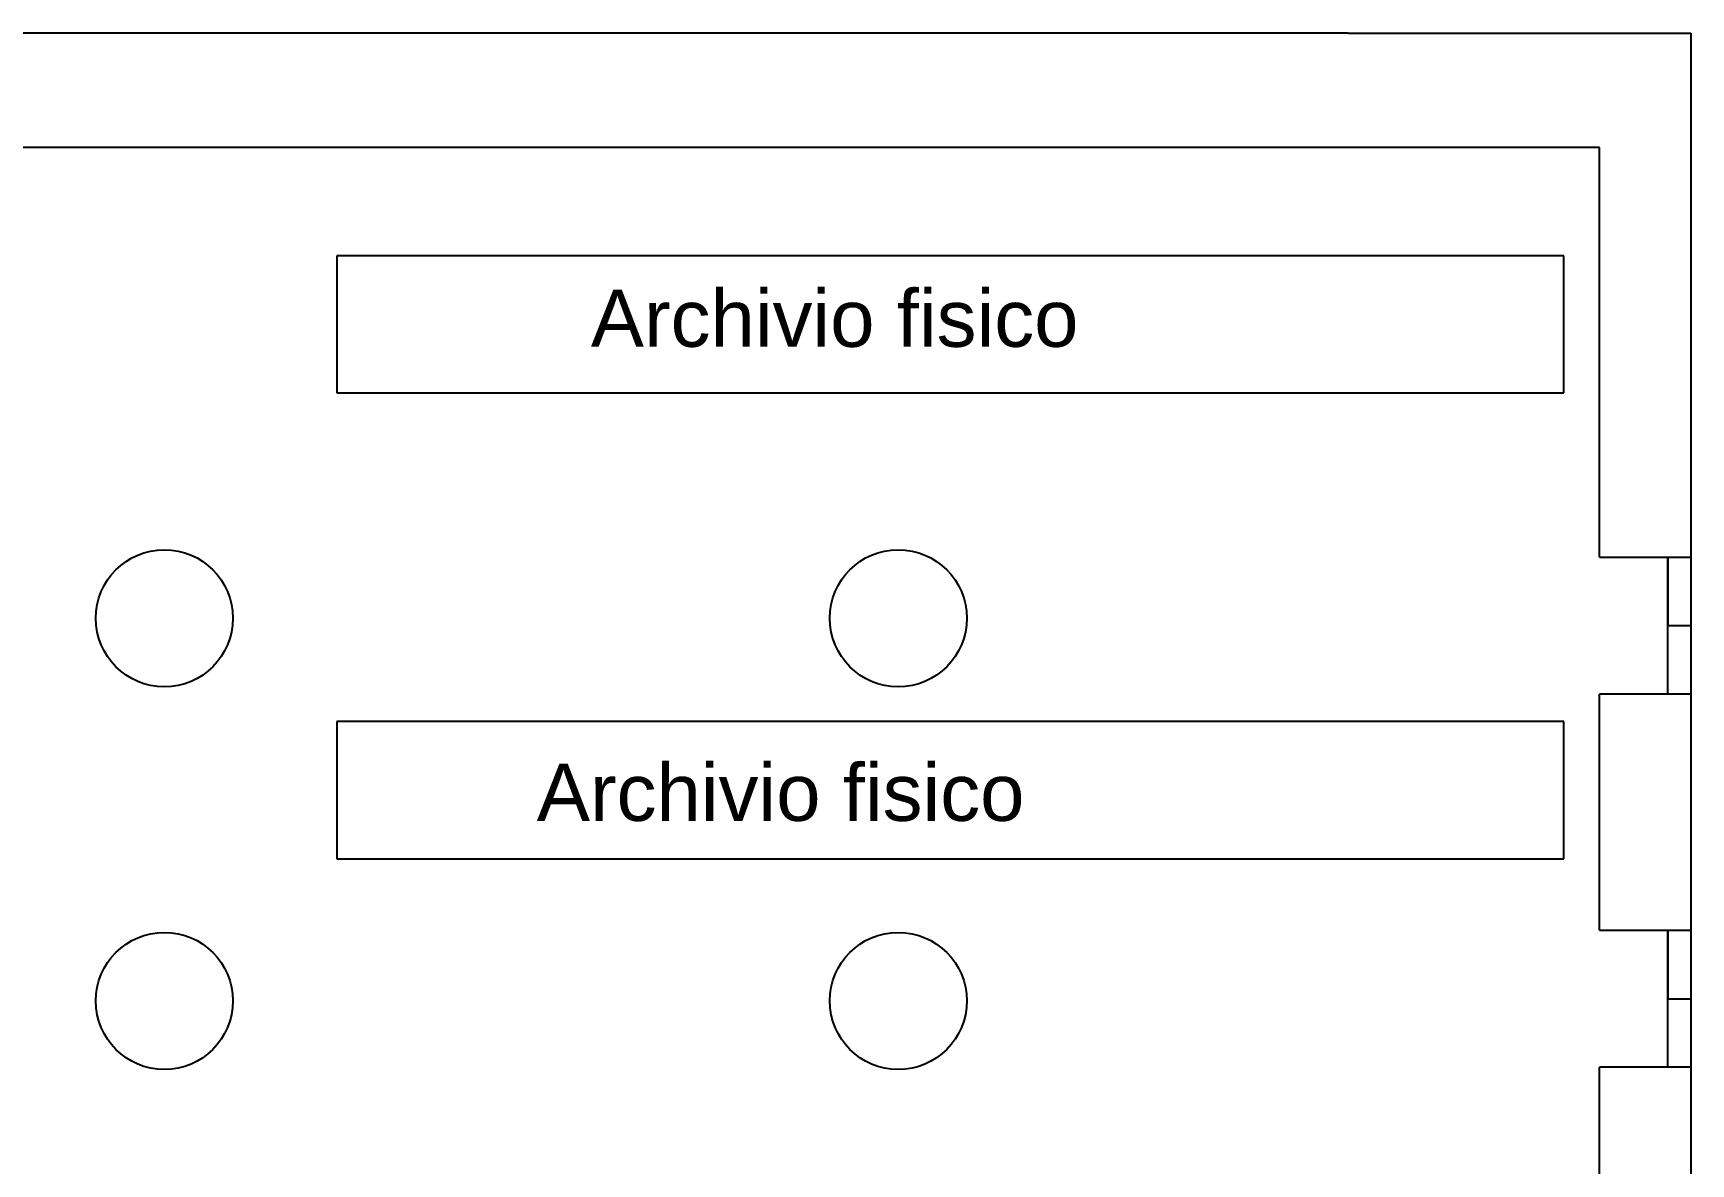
# Model space of a CAD drawing. Header units: millimetres. Extents: x -1911 to 4021, y -174 to 2851.
# Drawn here: x -984 to -259, y 1081 to 1576 of the extents above; entities that cross this region are included whole.
import ezdxf

# ---------------------------------------------------------------- set-up
doc = ezdxf.new("R2010")
doc.units = ezdxf.units.MM
doc.styles.get("Standard").update_dxf_attribs({"font": 'arial.ttf'})

msp = doc.modelspace()

# ---------------------------------------------------------------- linework, layer by layer
at = {"color": 0}
for p, q in [((-408.9, 1576.22), (-1123.9, 1576.22)), ((-408.9, 1576.22), (-258.9, 1576.22)), ((-258.9, 1576.22), (-258.9, 476.22)), ((-538.9, 1526.22), (-1123.9, 1526.22)), ((-298.9, 1526.22), (-538.9, 1526.22)), ((-298.9, 1346.89), (-298.9, 1526.22)), ((-851.56, 1478.82), (-851.56, 1418.82)), ((-314.54, 1478.82), (-851.56, 1478.82)), ((-314.54, 1418.82), (-314.54, 1478.82)), ((-851.56, 1418.82), (-314.54, 1418.82)), ((-298.9, 1346.89), (-258.9, 1346.89)), ((-258.9, 1286.89), (-298.9, 1286.89)), ((-298.9, 1183.57), (-298.9, 1286.89)), ((-258.9, 1286.89), (-268.9, 1286.89)), ((-851.56, 1274.88), (-851.56, 1214.88)), ((-314.54, 1274.88), (-851.56, 1274.88)), ((-314.54, 1214.88), (-314.54, 1274.88)), ((-851.56, 1214.88), (-314.54, 1214.88)), ((-298.9, 1183.57), (-258.9, 1183.57)), ((-258.9, 1123.57), (-298.9, 1123.57)), ((-298.9, 796.57), (-298.9, 1123.57)), ((-258.9, 1123.57), (-268.9, 1123.57))]:
    msp.add_line(p, q, dxfattribs=at)
at = {"color": 2}
for p, q in [((-268.9, 1286.89), (-268.9, 1346.89)), ((-268.9, 1346.89), (-268.9, 1316.89)), ((-258.9, 1346.89), (-258.9, 1286.89)), ((-268.9, 1316.89), (-258.9, 1316.89)), ((-268.9, 1123.57), (-268.9, 1183.57)), ((-268.9, 1183.57), (-268.9, 1153.57)), ((-258.9, 1183.57), (-258.9, 1123.57)), ((-268.9, 1153.57), (-258.9, 1153.57))]:
    msp.add_line(p, q, dxfattribs=at)
at = {"color": 0}
for centre in [(-927.02, 1320.12), (-605.78, 1320.12), (-927.02, 1152.62), (-605.78, 1152.62)]:
    msp.add_circle(centre, 30, dxfattribs=at)

# ---------------------------------------------------------------- texts
at = {"char_height": 25, "attachment_point": 1}
for insert in [(-740.38, 1463.93), (-764.02, 1256.42)]:
    msp.add_mtext_dynamic_manual_height_columns('\\A1;Archivio fisico', width=258.0479, gutter_width=12.5, heights=[66.42], dxfattribs=dict(at, insert=insert))

doc.saveas('drawing.dxf')
